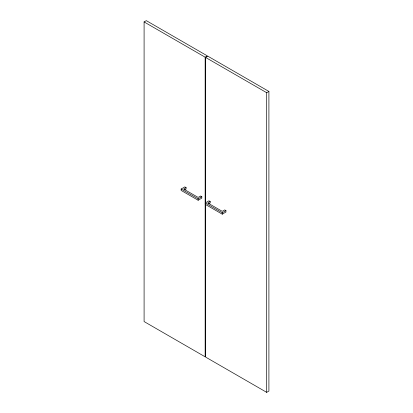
<?xml version="1.0" encoding="UTF-8"?>
<svg xmlns="http://www.w3.org/2000/svg" width="413" height="413" viewBox="0 0 413 413"><rect width="100%" height="100%" fill="white"/><g stroke="black" fill="none" stroke-linecap="round" stroke-linejoin="round"><path stroke-width="0.62" d="M185.236 187.688L185.514 187.714M200.992 196.784L201.27 196.81M144.091 21.93L146.305 20.65L207.362 55.9L205.147 57.18L144.091 21.93L144.091 321.562L205.147 356.817L205.147 57.18M205.638 203.093L205.638 57.464L207.853 56.183L268.909 91.438L268.909 391.07L266.695 392.35L205.638 357.1L205.638 204.383M205.638 57.464L266.695 92.713L268.909 91.438M186.067 187.595L183.604 189.015L198.132 197.404L200.589 195.984L201.823 196.691L201.823 198.116L198.132 200.248L181.142 190.439L181.142 189.015L184.833 186.882L186.067 187.595L186.067 189.015L184.59 189.872M181.142 189.015L198.132 198.823L201.823 196.691M210.191 201.523L207.729 202.948L222.256 211.332L224.718 209.912L225.947 210.62L225.947 212.045L222.256 214.177L205.271 204.368L205.271 202.948L208.963 200.816L210.191 201.523L210.191 202.948L208.715 203.8M205.271 202.948L222.256 212.752L225.947 210.62M266.695 92.713L266.695 392.35M222.256 212.752L222.256 214.177M198.132 198.823L198.132 200.248"/></g></svg>
